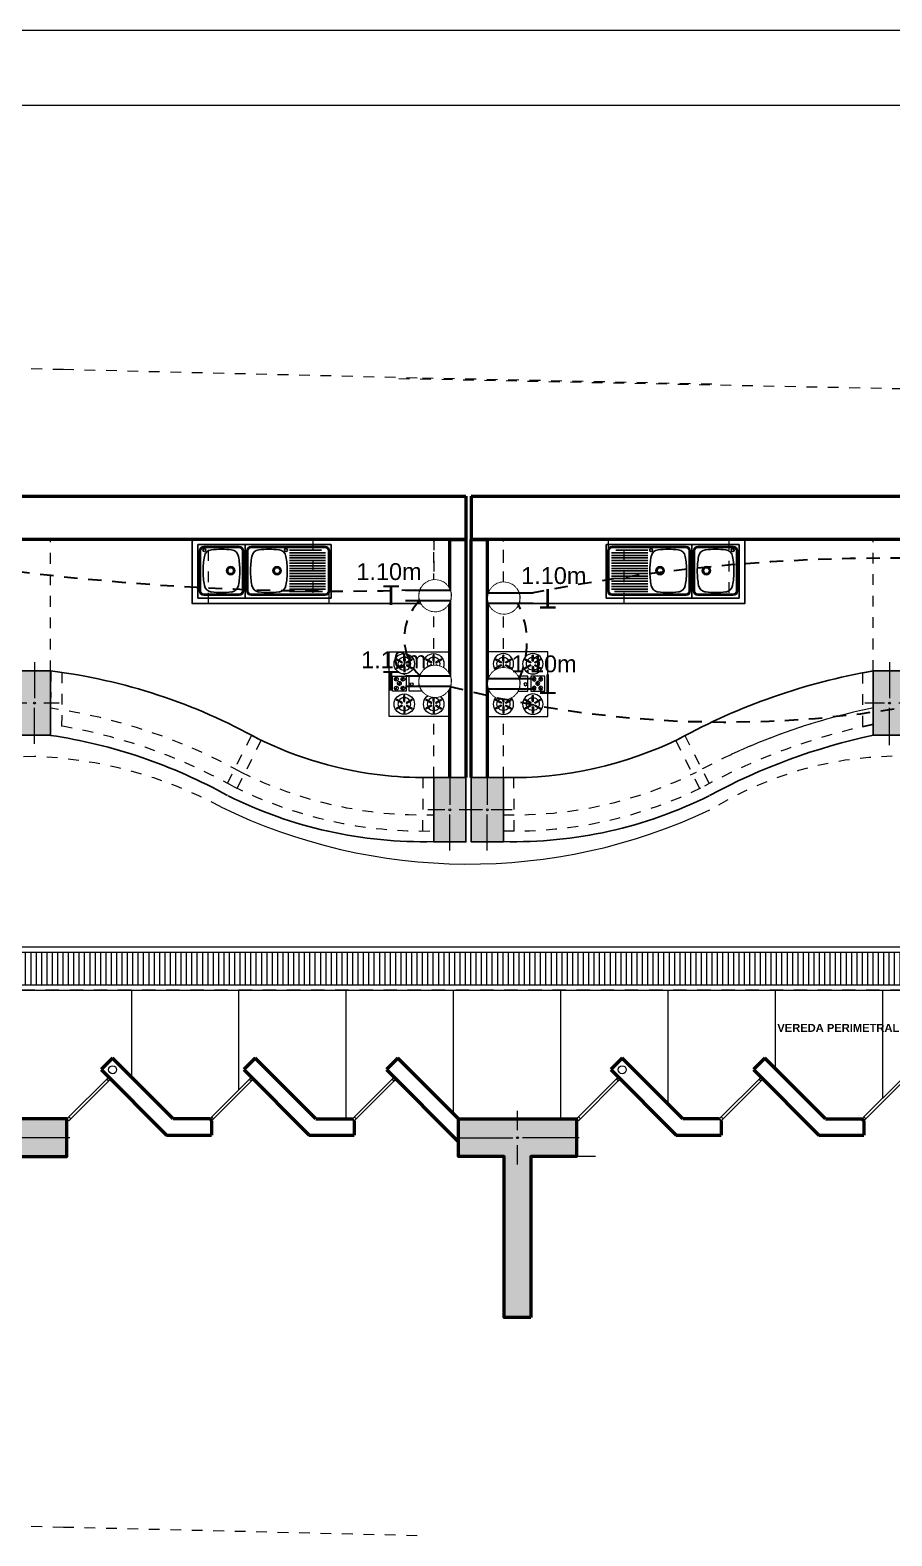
# Model space of a CAD drawing. Header units: millimetres. Extents: x 3632 to 7375, y 1973 to 4120.
# Drawn here: x 3646.38 to 3654.41, y 1990.47 to 2004.5 of the extents above; entities that cross this region are included whole.
import ezdxf

# ---------------------------------------------------------------- set-up
doc = ezdxf.new("R2010")
doc.units = ezdxf.units.MM
doc.set_wipeout_variables(frame=1)
for name, pattern in [('CONTINUA', [0]), ('DASHED2', [0.375, 0.25, -0.125]), ('HIDDEN2', [0.1875, 0.125, -0.0625])]:
    doc.linetypes.add(name, pattern=pattern)
for name, color, linetype, lineweight in [('0_Pluma_Nº__1', 8, 'Continuous', 9), ('COLUMNAS 50', 7, 'Continuous', 50), ('Equipamiento SR', 253, 'Continuous', 0), ('GRAFO 0 BLANCO', 7, 'Continuous', 0), ('GRAFO 4', 7, 'Continuous', 30), ('I.S. CANALETAS', 12, 'Continuous', 0), ('I.S.-CANALES EVACUACION', 190, 'Continuous', 5), ('letras sr', 7, 'Continuous', 5), ('Muros el', 7, 'Continuous', 50), ('Proyeccciones', 1, 'DASHED2', 13), ('proyecciones', 1, 'DASHED2', 5), ('Structural - Bearing_Pen_No__20', 1, 'Continuous', 0), ('TOMACORRIENTE', 5, 'HIDDEN2', 30), ('Vanos', 140, 'Continuous', 5), ('veredas exteriores', 4, 'Continuous', 0)]:
    doc.layers.add(name, color=color, linetype=linetype, lineweight=lineweight)
doc.layers.add('Mobiliario', color=7, linetype='Continuous', lineweight=0, true_color=0x7f7f7f)
doc.styles.get("Standard").update_dxf_attribs({"font": 'arial.ttf'})
doc.styles.add('style1', font='arial.ttf')
doc.styles.add('TURBO_BASS', font='swisseb.ttf')

# ---------------------------------------------------------------- blocks, each defined once
blk = doc.blocks.new('Columna 1.10 x0.30')
at = {"true_color": 0xc7c8ca}
h = blk.add_hatch(color=9, dxfattribs=at)
h.dxf.hatch_style = 1
h.paths.add_polyline_path([(-234.849, 113.807), (-235.949, 113.807), (-235.949, 113.457), (-234.849, 113.457)])
h.paths.add_polyline_path([(-235.391, 113.632, -1), (-235.408, 113.632, -1)], flags=16)
at = {"layer": 'COLUMNAS 50', "color": 1, "linetype": 'Continuous', "lineweight": 5}
for p, q in [((-235.399, 113.873), (-235.399, 113.693)), ((-235.974, 113.632), (-235.444, 113.632)), ((-234.824, 113.632), (-235.354, 113.632)), ((-235.399, 113.562), (-235.399, 113.382))]:
    blk.add_line(p, q, dxfattribs=at)
at = {"layer": 'COLUMNAS 50', "linetype": 'Continuous'}
blk.add_lwpolyline([(-235.949, 113.457), (-234.849, 113.457), (-234.849, 113.807), (-235.949, 113.807)], close=True, dxfattribs=at)
at = {"layer": 'COLUMNAS 50', "color": 1, "linetype": 'Continuous', "lineweight": 5}
blk.add_circle((-235.399, 113.632), 0.00871, dxfattribs=at)
blk.add_point((-235.399, 113.632), dxfattribs=at)
blk = doc.blocks.new('bLOQUE D')
at = {"true_color": 0xc7c8ca}
h = blk.add_hatch(color=9, dxfattribs=at)
h.dxf.hatch_style = 1
h.paths.add_polyline_path([(3204.203, 2082.699), (3203.903, 2082.699), (3203.903, 2082.099), (3204.203, 2082.099)])
edge = h.paths.add_edge_path(flags=16)
edge.add_arc((3204.053, 2082.399), 0.00871, 0, 360)
blk.add_lwpolyline([(3203.903, 2082.699), (3204.203, 2082.699), (3204.203, 2082.099), (3203.903, 2082.099)], close=True)
at = {"layer": 'COLUMNAS 50', "color": 1, "linetype": 'Continuous', "lineweight": 5}
for p, q in [((3204.053, 2082.779), (3204.053, 2082.444)), ((3203.983, 2082.399), (3203.848, 2082.399)), ((3204.283, 2082.399), (3204.14, 2082.399)), ((3204.053, 2082.019), (3204.053, 2082.354))]:
    blk.add_line(p, q, dxfattribs=at)
blk.add_circle((3204.053, 2082.399), 0.00871, dxfattribs=at)
blk = doc.blocks.new('Estufa-p02')
for p, q in [((-0.45, 0.199), (-0.494, 0.225)), ((-0.45, 0.181), (-0.494, 0.155)), ((-0.445, 0.208), (-0.489, 0.234)), ((-0.445, 0.172), (-0.489, 0.146)), ((-0.429, 0.217), (-0.429, 0.268)), ((-0.429, 0.163), (-0.429, 0.111)), ((-0.419, 0.217), (-0.419, 0.268)), ((-0.419, 0.163), (-0.419, 0.111)), ((-0.403, 0.208), (-0.358, 0.234)), ((-0.403, 0.172), (-0.358, 0.146)), ((-0.398, 0.199), (-0.353, 0.225)), ((-0.398, 0.181), (-0.353, 0.155)), ((-0.176, 0.199), (-0.221, 0.225)), ((-0.176, 0.181), (-0.221, 0.155)), ((-0.171, 0.208), (-0.216, 0.234)), ((-0.171, 0.172), (-0.216, 0.146)), ((-0.155, 0.217), (-0.155, 0.268)), ((-0.155, 0.163), (-0.155, 0.111)), ((-0.145, 0.217), (-0.145, 0.268)), ((-0.145, 0.163), (-0.145, 0.111)), ((-0.129, 0.208), (-0.085, 0.234)), ((-0.129, 0.172), (-0.085, 0.146)), ((-0.124, 0.199), (-0.08, 0.225)), ((-0.124, 0.181), (-0.08, 0.155)), ((-0.489, 0.064), (-0.514, 0.041)), ((-0.502, 0.029), (-0.489, 0.062)), ((-0.46, 0.022), (-0.485, -0.002)), ((-0.473, -0.011), (-0.46, 0.022)), ((-0.427, 0.062), (-0.453, 0.038)), ((-0.44, 0.029), (-0.427, 0.062)), ((-0.489, -0.025), (-0.515, -0.049)), ((-0.502, -0.054), (-0.489, -0.021)), ((-0.428, -0.021), (-0.453, -0.045)), ((-0.441, -0.054), (-0.428, -0.021)), ((-0.429, -0.159), (-0.429, -0.108)), ((-0.419, -0.159), (-0.419, -0.108)), ((-0.155, -0.159), (-0.155, -0.108)), ((-0.145, -0.159), (-0.145, -0.108)), ((-0.45, -0.177), (-0.494, -0.151)), ((-0.45, -0.195), (-0.494, -0.221)), ((-0.445, -0.168), (-0.489, -0.142)), ((-0.445, -0.204), (-0.489, -0.23)), ((-0.429, -0.213), (-0.429, -0.265)), ((-0.419, -0.213), (-0.419, -0.265)), ((-0.403, -0.168), (-0.358, -0.142)), ((-0.403, -0.204), (-0.358, -0.23)), ((-0.398, -0.177), (-0.353, -0.151)), ((-0.398, -0.195), (-0.353, -0.221)), ((-0.176, -0.177), (-0.221, -0.151)), ((-0.176, -0.195), (-0.221, -0.221)), ((-0.171, -0.168), (-0.216, -0.142)), ((-0.171, -0.204), (-0.216, -0.23)), ((-0.155, -0.213), (-0.155, -0.265)), ((-0.145, -0.213), (-0.145, -0.265)), ((-0.129, -0.168), (-0.085, -0.142)), ((-0.129, -0.204), (-0.085, -0.23)), ((-0.124, -0.177), (-0.08, -0.151)), ((-0.124, -0.195), (-0.08, -0.221))]:
    blk.add_line(p, q)
for points in [[(-0.565, 0.3), (0, 0.3), (0, -0.3), (-0.565, -0.3)], [(-0.535, 0.074), (-0.406, 0.074), (-0.406, -0.066), (-0.535, -0.066)], [(-0.379, 0.074), (-0.031, 0.074), (-0.031, -0.066), (-0.379, -0.066)]]:
    blk.add_lwpolyline(points, close=True)
for centre, radius in [((-0.424, 0.19), 0.095), ((-0.15, 0.19), 0.095), ((-0.498, 0.047), 0.018), ((-0.47, 0.007), 0.018), ((-0.437, 0.047), 0.018), ((-0.355, -0.001), 0.0133), ((-0.424, -0.186), 0.095), ((-0.498, -0.037), 0.018), ((-0.437, -0.037), 0.018), ((-0.15, -0.186), 0.095)]:
    blk.add_circle(centre, radius)
for centre, radius, start, end in [((-0.492, 0.229), 0.005, 60, 240), ((-0.492, 0.151), 0.005, 120, 300), ((-0.424, 0.19), 0.06, 153.8226, 206.1774), ((-0.424, 0.19), 0.06, 93.8226, 146.1774), ((-0.424, 0.19), 0.06, 213.8226, 266.1774), ((-0.447, 0.203), 0.005, 240, 60), ((-0.447, 0.176), 0.005, 300, 120), ((-0.424, 0.268), 0.005, 360, 180), ((-0.424, 0.217), 0.005, 180, 0), ((-0.424, 0.163), 0.005, 0, 180), ((-0.424, 0.19), 0.06, 33.8226, 86.1774), ((-0.424, 0.19), 0.06, 273.8226, 326.1774), ((-0.4, 0.203), 0.005, 120, 300), ((-0.4, 0.176), 0.005, 60, 240), ((-0.424, 0.19), 0.06, 333.8226, 26.1774), ((-0.356, 0.229), 0.005, 300, 120), ((-0.356, 0.151), 0.005, 240, 60), ((-0.218, 0.229), 0.005, 60, 240), ((-0.218, 0.151), 0.005, 120, 300), ((-0.15, 0.19), 0.06, 153.8226, 206.1774), ((-0.15, 0.19), 0.06, 93.8226, 146.1774), ((-0.15, 0.19), 0.06, 213.8226, 266.1774), ((-0.173, 0.203), 0.005, 240, 60), ((-0.173, 0.176), 0.005, 300, 120), ((-0.15, 0.268), 0.005, 360, 180), ((-0.15, 0.217), 0.005, 180, 0), ((-0.15, 0.163), 0.005, 0, 180), ((-0.15, 0.19), 0.06, 33.8226, 86.1774), ((-0.15, 0.19), 0.06, 273.8226, 326.1774), ((-0.127, 0.203), 0.005, 120, 300), ((-0.127, 0.176), 0.005, 60, 240), ((-0.15, 0.19), 0.06, 333.8226, 26.1774), ((-0.082, 0.229), 0.005, 300, 120), ((-0.082, 0.151), 0.005, 240, 60), ((-0.424, 0.096), 0.005, 180, 360), ((-0.15, 0.096), 0.005, 180, 360), ((-0.424, -0.186), 0.06, 93.8226, 146.1774), ((-0.424, -0.108), 0.005, 360, 180), ((-0.424, -0.186), 0.06, 33.8226, 86.1774), ((-0.15, -0.186), 0.06, 93.8226, 146.1774), ((-0.15, -0.108), 0.005, 360, 180), ((-0.15, -0.186), 0.06, 33.8226, 86.1774), ((-0.492, -0.147), 0.005, 60, 240), ((-0.492, -0.225), 0.005, 120, 300), ((-0.424, -0.186), 0.06, 153.8226, 206.1774), ((-0.424, -0.186), 0.06, 213.8226, 266.1774), ((-0.447, -0.173), 0.005, 240, 60), ((-0.447, -0.2), 0.005, 300, 120), ((-0.424, -0.159), 0.005, 180, 0), ((-0.424, -0.213), 0.005, 0, 180), ((-0.424, -0.265), 0.005, 180, 360), ((-0.424, -0.186), 0.06, 273.8226, 326.1774), ((-0.4, -0.173), 0.005, 120, 300), ((-0.4, -0.2), 0.005, 60, 240), ((-0.424, -0.186), 0.06, 333.8226, 26.1774), ((-0.356, -0.147), 0.005, 300, 120), ((-0.356, -0.225), 0.005, 240, 60), ((-0.218, -0.147), 0.005, 60, 240), ((-0.218, -0.225), 0.005, 120, 300), ((-0.15, -0.186), 0.06, 153.8226, 206.1774), ((-0.15, -0.186), 0.06, 213.8226, 266.1774), ((-0.173, -0.173), 0.005, 240, 60), ((-0.173, -0.2), 0.005, 300, 120), ((-0.15, -0.159), 0.005, 180, 0), ((-0.15, -0.213), 0.005, 0, 180), ((-0.15, -0.265), 0.005, 180, 360), ((-0.15, -0.186), 0.06, 273.8226, 326.1774), ((-0.127, -0.173), 0.005, 120, 300), ((-0.127, -0.2), 0.005, 60, 240), ((-0.15, -0.186), 0.06, 333.8226, 26.1774), ((-0.082, -0.147), 0.005, 300, 120), ((-0.082, -0.225), 0.005, 240, 60)]:
    blk.add_arc(centre, radius, start, end)
blk = doc.blocks.new('vf')
for p, q in [((0.4, 0.462), (-0.841, 0.462)), ((-0.841, -0.038), (-0.841, 0.462)), ((-0.786, 0.444), (-0.455, 0.444)), ((-0.786, 0.434), (-0.455, 0.434)), ((-0.4, 0.462), (-0.4, -0.038)), ((-0.4, 0.462), (-0.4, -0.038)), ((0.345, 0.444), (-0.345, 0.444)), ((0.345, 0.434), (-0.345, 0.434)), ((0.4, -0.038), (0.4, 0.462)), ((-0.826, 0.03), (-0.826, 0.404)), ((-0.816, 0.03), (-0.816, 0.404)), ((-0.425, 0.404), (-0.425, 0.03)), ((-0.415, 0.404), (-0.415, 0.03)), ((-0.385, 0.404), (-0.385, 0.03)), ((-0.375, 0.404), (-0.375, 0.03)), ((0.012, 0.41), (0.31, 0.41)), ((0.012, 0.386), (0.35, 0.386)), ((0.012, 0.362), (0.35, 0.362)), ((0.012, 0.338), (0.35, 0.338)), ((0.012, 0.313), (0.35, 0.313)), ((0.012, 0.289), (0.35, 0.289)), ((0.375, 0.03), (0.375, 0.404)), ((0.385, 0.03), (0.385, 0.404)), ((0.012, 0.265), (0.35, 0.265)), ((0.012, 0.241), (0.35, 0.241)), ((0.012, 0.217), (0.35, 0.217)), ((0.012, 0.193), (0.35, 0.193)), ((0.012, 0.169), (0.35, 0.169)), ((0.012, 0.145), (0.35, 0.145)), ((-0.786, 0), (-0.455, 0)), ((0.345, 0), (-0.345, 0)), ((0.012, 0.121), (0.35, 0.121)), ((0.012, 0.096), (0.35, 0.096)), ((0.012, 0.072), (0.35, 0.072)), ((0.012, 0.048), (0.35, 0.048)), ((0.012, 0.024), (0.322, 0.024)), ((-0.4, -0.038), (-0.841, -0.038)), ((-0.786, -0.01), (-0.455, -0.01)), ((-0.4, -0.038), (0.4, -0.038)), ((0.345, -0.01), (-0.345, -0.01))]:
    blk.add_line(p, q)
for centre, radius in [((-0.78, 0.411), 0.0141), ((-0.02, 0.411), 0.0141), ((-0.535, 0.219), 0.038), ((-0.535, 0.219), 0.0275), ((-0.103, 0.219), 0.038), ((-0.103, 0.219), 0.0275)]:
    blk.add_circle(centre, radius)
for centre, radius, start, end in [((-0.786, 0.404), 0.04, 90, 180), ((-0.786, 0.404), 0.03, 90, 180), ((-0.455, 0.404), 0.04, 0, 90), ((-0.455, 0.404), 0.03, 0, 90), ((-0.345, 0.404), 0.04, 90, 180), ((-0.345, 0.404), 0.03, 90, 180), ((0.345, 0.404), 0.04, 360, 90), ((0.345, 0.404), 0.03, 360, 90), ((-0.042, 0.217), 0.75, 169.6188, 180), ((-0.706, 0.339), 0.075, 97.23, 169.6188), ((-0.621, -0.331), 0.75, 90, 97.23), ((-0.621, -0.331), 0.75, 82.77, 90), ((-0.536, 0.339), 0.075, 10.3812, 82.77), ((-1.2, 0.217), 0.75, 0, 10.3812), ((0.4, 0.217), 0.75, 169.6188, 180), ((-0.264, 0.339), 0.075, 97.23, 169.6188), ((-0.179, -0.331), 0.75, 90, 97.23), ((-0.179, -0.331), 0.75, 82.77, 90), ((-0.094, 0.339), 0.075, 10.3812, 82.77), ((-0.758, 0.217), 0.75, 360, 10.3812), ((-0.042, 0.217), 0.75, 180, 190.3812), ((-1.2, 0.217), 0.75, 349.6188, 0), ((0.4, 0.217), 0.75, 180, 190.3812), ((-0.758, 0.217), 0.75, 349.6188, 360), ((-0.786, 0.03), 0.04, 180, 270), ((-0.786, 0.03), 0.03, 180, 270), ((-0.706, 0.095), 0.075, 190.3812, 262.77), ((-0.621, 0.765), 0.75, 262.77, 270), ((-0.621, 0.765), 0.75, 270, 277.23), ((-0.536, 0.095), 0.075, 277.23, 349.6188), ((-0.455, 0.03), 0.04, 270, 0), ((-0.455, 0.03), 0.03, 270, 0), ((-0.345, 0.03), 0.04, 180, 270), ((-0.345, 0.03), 0.03, 180, 270), ((-0.264, 0.095), 0.075, 190.3812, 262.77), ((-0.179, 0.765), 0.75, 262.77, 270), ((-0.179, 0.765), 0.75, 270, 277.23), ((-0.094, 0.095), 0.075, 277.23, 349.6188), ((0.345, 0.03), 0.04, 270, 360), ((0.345, 0.03), 0.03, 270, 360)]:
    blk.add_arc(centre, radius, start, end)
blk = doc.blocks.new('Tomacorriente con puesta a tierra')
at = {"layer": 'TOMACORRIENTE'}
blk.add_lwpolyline([(0.111, 0.038), (0.106, 0.049), (0.101, 0.06), (0.094, 0.07), (0.086, 0.08), (0.077, 0.088), (0.068, 0.096), (0.057, 0.102), (0.046, 0.108), (0.035, 0.112), (0.023, 0.115), (0.011, 0.117), (-0.002, 0.117), (-0.014, 0.116), (-0.026, 0.114), (-0.038, 0.111), (-0.049, 0.106), (-0.06, 0.101), (-0.07, 0.094), (-0.08, 0.086), (-0.088, 0.077), (-0.096, 0.068), (-0.102, 0.057), (-0.108, 0.046), (-0.112, 0.035), (-0.115, 0.023), (-0.117, 0.011), (-0.117, -0.002), (-0.116, -0.014), (-0.114, -0.026), (-0.111, -0.038), (-0.106, -0.049), (-0.101, -0.06), (-0.094, -0.07), (-0.086, -0.08), (-0.077, -0.088), (-0.068, -0.096), (-0.057, -0.102), (-0.046, -0.108), (-0.035, -0.112), (-0.023, -0.115), (-0.011, -0.117), (0.002, -0.117), (0.014, -0.116), (0.026, -0.114), (0.038, -0.111), (0.049, -0.106), (0.06, -0.101), (0.07, -0.094), (0.08, -0.086), (0.088, -0.077), (0.096, -0.068), (0.102, -0.057), (0.108, -0.046), (0.112, -0.035), (0.115, -0.023), (0.117, -0.011), (0.117, 0.002), (0.116, 0.014), (0.114, 0.026)], close=True, dxfattribs=at)
at = {"layer": 'TOMACORRIENTE', "color": 5, "linetype": 'CONTINUA', "style": 'style1', "text_generation_flag": 4}
blk.add_text('T', height=0.147, rotation=180, dxfattribs=at).set_placement((0.391, -0.069))
blk.add_wipeout([(0.111, 0.038), (0.106, 0.049), (0.101, 0.06), (0.094, 0.07), (0.086, 0.08), (0.077, 0.088), (0.068, 0.096), (0.057, 0.102), (0.046, 0.108), (0.035, 0.112), (0.023, 0.115), (0.011, 0.117), (-0.002, 0.117), (-0.014, 0.116), (-0.026, 0.114), (-0.038, 0.111), (-0.049, 0.106), (-0.06, 0.101), (-0.07, 0.094), (-0.08, 0.086), (-0.088, 0.077), (-0.096, 0.068), (-0.102, 0.057), (-0.108, 0.046), (-0.112, 0.035), (-0.115, 0.023), (-0.117, 0.011), (-0.117, -0.002), (-0.116, -0.014), (-0.114, -0.026), (-0.111, -0.038), (-0.106, -0.049), (-0.101, -0.06), (-0.094, -0.07), (-0.086, -0.08), (-0.077, -0.088), (-0.068, -0.096), (-0.057, -0.102), (-0.046, -0.108), (-0.035, -0.112), (-0.023, -0.115), (-0.011, -0.117), (0.002, -0.117), (0.014, -0.116), (0.026, -0.114), (0.038, -0.111), (0.049, -0.106), (0.06, -0.101), (0.07, -0.094), (0.08, -0.086), (0.088, -0.077), (0.096, -0.068), (0.102, -0.057), (0.108, -0.046), (0.112, -0.035), (0.115, -0.023), (0.117, -0.011), (0.117, 0.002), (0.116, 0.014), (0.114, 0.026)]).dxf.layer = 'TOMACORRIENTE'
at = {"layer": 'TOMACORRIENTE', "color": 5, "linetype": 'CONTINUA'}
for p, q in [((-0.111, 0.039), (0.22, 0.039)), ((-0.111, -0.039), (0.22, -0.039))]:
    blk.add_line(p, q, dxfattribs=at)

msp = doc.modelspace()

# ---------------------------------------------------------------- hatches: boundary and pattern name
at = {"layer": 'GRAFO 0 BLANCO', "true_color": 0xc7c8ca}
h = msp.add_hatch(color=9, dxfattribs=at)
h.dxf.hatch_style = 1
h.paths.add_polyline_path([(3651.475, 1994.004), (3651.475, 1994.354), (3650.375, 1994.354), (3650.375, 1994.004), (3650.8, 1994.004), (3650.8, 1992.504), (3651.05, 1992.504), (3651.05, 1994.004)])
at = {"layer": 'I.S.-CANALES EVACUACION', "lineweight": 5, "true_color": 0x636466}
h = msp.add_hatch(dxfattribs=at)
h.set_pattern_fill('_USER', color=251, scale=0.05, angle=90, style=0, pattern_type=0)
h.set_pattern_definition([(90, (3639.38958, 1758.00432), (-0.05, 2e-17), [])])
h.paths.add_polyline_path([(3667.15, 1995.604), (3667.15, 1995.904), (3635.325, 1995.904), (3635.325, 1995.604)])

# ---------------------------------------------------------------- linework, layer by layer
at = {"lineweight": 5}
msp.add_lwpolyline([(3631.814, 2004.497), (3673.864, 2004.497), (3673.864, 1974.797), (3631.814, 1974.797), (3631.814, 2004.497)], dxfattribs=at)
msp.add_lwpolyline([(3632.514, 2003.797), (3673.164, 2003.797), (3673.164, 1975.497), (3632.514, 1975.497)], close=True, dxfattribs=at)
for points in [[(3650.293, 1999.154), (3647.893, 1999.154), (3647.893, 1999.754)], [(3650.643, 1999.154), (3653.043, 1999.154), (3653.043, 1999.754)]]:
    msp.add_lwpolyline(points)
for centre, radius, start, end in [((3645.916, 1993.247), 5.321, 60.7729, 82.9148), ((3655.236, 1992.772), 5.841, 99.8059, 118.7206), ((3645.85, 1993.097), 4.884, 60.9377, 81.4986), ((3650.066, 2001.069), 3.536, 243.6062, 263.9394), ((3650.871, 2001.069), 3.536, 268.7402, 296.3929), ((3655.429, 1992.339), 5.714, 101.9947, 118.3657), ((3650.066, 2001.069), 3.536, 263.9394, 271.2424), ((3650.045, 2001.01), 4.074, 243.4827, 271.3737), ((3650.892, 2001.01), 4.074, 268.605, 296.5173)]:
    msp.add_arc(centre, radius, start, end)
at = {"layer": '0_Pluma_Nº__1', "linetype": 'ByBlock'}
msp.add_arc((3650.468, 2001.996), 5.268, 243.9904, 295.2713, dxfattribs=at)
at = {"layer": 'COLUMNAS 50', "color": 1, "linetype": 'Continuous', "lineweight": 5}
for p, q in [((3646.422, 1998.608), (3646.422, 1998.273)), ((3654.391, 1998.608), (3654.391, 1998.273)), ((3646.422, 1997.848), (3646.422, 1998.183)), ((3654.296, 1998.228), (3654.161, 1998.228)), ((3654.321, 1998.228), (3654.186, 1998.228)), ((3654.346, 1998.228), (3654.211, 1998.228)), ((3654.391, 1997.848), (3654.391, 1998.183)), ((3654.392, 1997.836), (3654.392, 1997.915)), ((3650.248, 1997.234), (3650.113, 1997.234)), ((3650.523, 1997.234), (3650.379, 1997.234)), ((3650.548, 1997.234), (3650.413, 1997.234)), ((3650.598, 1997.234), (3650.463, 1997.234)), ((3650.823, 1997.234), (3650.679, 1997.234)), ((3650.873, 1997.234), (3650.729, 1997.234))]:
    msp.add_line(p, q, dxfattribs=at)
at = {"layer": 'COLUMNAS 50', "linetype": 'Continuous'}
msp.add_lwpolyline([(3651.05, 1992.504), (3650.8, 1992.504), (3650.8, 1994.004), (3650.375, 1994.004), (3650.375, 1994.354), (3651.475, 1994.354), (3651.475, 1994.004), (3651.05, 1994.004)], close=True, dxfattribs=at)
at = {"layer": 'COLUMNAS 50', "color": 1, "linetype": 'Continuous', "lineweight": 5}
for centre in [(3646.422, 1998.228), (3654.391, 1998.228)]:
    msp.add_circle(centre, 0.00871, dxfattribs=at)
at = {"layer": 'GRAFO 4', "linetype": 'Continuous'}
for p, q in [((3649.385, 1994.354), (3649.403, 1994.336)), ((3652.805, 1994.354), (3652.823, 1994.336)), ((3654.135, 1994.354), (3654.153, 1994.336))]:
    msp.add_line(p, q, dxfattribs=at)
at = {"layer": 'I.S. CANALETAS'}
for centre in [(3647.15, 1994.812), (3651.9, 1994.812)]:
    msp.add_circle(centre, 0.0375, dxfattribs=at)
at = {"layer": 'I.S.-CANALES EVACUACION'}
for p, q in [((3667.2, 1995.954), (3634.875, 1995.954)), ((3667.15, 1995.904), (3634.925, 1995.904)), ((3635.375, 1995.604), (3667.15, 1995.604)), ((3635.375, 1995.554), (3667.2, 1995.554))]:
    msp.add_line(p, q, dxfattribs=at)
at = {"layer": 'Mobiliario', "lineweight": 0}
msp.add_line((3651.65, 1994.004), (3651.05, 1994.004), dxfattribs=at)
at = {"layer": 'Muros el', "ltscale": 0.05}
for p, q in [((3648.055, 1994.354), (3648.073, 1994.336)), ((3648.073, 1994.336), (3648.073, 1994.204)), ((3649.403, 1994.336), (3649.403, 1994.204)), ((3652.823, 1994.336), (3652.823, 1994.204)), ((3654.135, 1994.354), (3654.153, 1994.336)), ((3654.153, 1994.336), (3654.153, 1994.204)), ((3647.653, 1994.204), (3648.073, 1994.204)), ((3652.403, 1994.204), (3652.823, 1994.204))]:
    msp.add_line(p, q, dxfattribs=at)
for points in [[(3640.392, 2000.154), (3650.443, 2000.154)], [(3650.443, 2000.154), (3650.443, 1999.754)], [(3650.493, 2000.154), (3660.544, 2000.154)], [(3650.493, 2000.154), (3650.493, 1999.754)], [(3640.392, 1999.754), (3650.443, 1999.754)], [(3650.293, 1997.534), (3650.293, 1999.753), (3650.443, 1999.753), (3650.443, 1997.534)], [(3650.493, 1999.754), (3660.544, 1999.754)], [(3650.493, 1997.534), (3650.493, 1999.753), (3650.643, 1999.753), (3650.643, 1997.534)], [(3647.149, 1994.92), (3647.043, 1994.814)], [(3647.715, 1994.354), (3647.149, 1994.92)], [(3648.479, 1994.92), (3648.373, 1994.814)], [(3649.045, 1994.354), (3648.479, 1994.92)], [(3649.809, 1994.92), (3649.703, 1994.814)], [(3650.375, 1994.354), (3649.809, 1994.92)], [(3651.899, 1994.92), (3651.793, 1994.814)], [(3652.465, 1994.354), (3651.899, 1994.92)], [(3653.229, 1994.92), (3653.123, 1994.814)], [(3653.795, 1994.354), (3653.229, 1994.92)], [(3647.043, 1994.814), (3647.653, 1994.204)], [(3648.373, 1994.814), (3648.983, 1994.204)], [(3649.703, 1994.814), (3650.375, 1994.142)], [(3651.793, 1994.814), (3652.403, 1994.204)], [(3653.123, 1994.814), (3653.733, 1994.204)], [(3648.055, 1994.354), (3647.715, 1994.354)], [(3649.045, 1994.354), (3649.385, 1994.354)], [(3652.805, 1994.354), (3652.465, 1994.354)], [(3653.795, 1994.354), (3654.135, 1994.354)], [(3648.983, 1994.204), (3649.403, 1994.204)], [(3653.733, 1994.204), (3654.153, 1994.204)]]:
    msp.add_lwpolyline(points, dxfattribs=at)
at = {"layer": 'Proyeccciones', "linetype": 'DASHED2', "lineweight": 9, "ltscale": 0.4}
msp.add_line((3649.818, 2001.252), (3667.441, 2000.897), dxfattribs=at)
for points in [[(3646.692, 2001.334), (3643.443, 2001.412)], [(3649.988, 2001.256), (3646.692, 2001.334)], [(3652.737, 2001.198), (3649.988, 2001.256)], [(3646.572, 1998.526), (3646.572, 1999.754)], [(3650.143, 1997.534), (3650.143, 1999.754)], [(3650.443, 1997.534), (3650.443, 1999.754)], [(3650.493, 1997.533), (3650.493, 1999.753)], [(3650.793, 1997.533), (3650.793, 1999.753)], [(3654.241, 1998.528), (3654.241, 1999.754)], [(3646.692, 1990.549), (3643.443, 1990.628)], [(3649.988, 1990.471), (3646.692, 1990.549)]]:
    msp.add_lwpolyline(points, dxfattribs=at)
for points in [[(3647.893, 1999.154), (3648.043, 1999.154), (3648.043, 1999.754), (3647.893, 1999.754)], [(3649.018, 1999.154), (3649.168, 1999.154), (3649.168, 1999.754), (3649.018, 1999.754)], [(3650.143, 1999.153), (3650.293, 1999.153), (3650.293, 1999.753), (3650.143, 1999.753)], [(3650.643, 1999.155), (3650.793, 1999.155), (3650.793, 1999.755), (3650.643, 1999.755)], [(3651.768, 1999.155), (3651.918, 1999.155), (3651.918, 1999.755), (3651.768, 1999.755)], [(3652.893, 1999.154), (3653.043, 1999.154), (3653.043, 1999.754), (3652.893, 1999.754)]]:
    msp.add_lwpolyline(points, close=True, dxfattribs=at)
at = {"layer": 'Proyeccciones', "color": 242, "linetype": 'DASHED2', "lineweight": 9, "ltscale": 0.4, "true_color": 0xcd2027}
for points in [[(3646.575, 1998.028), (3646.577, 1998.527), (3646.677, 1998.514), (3646.675, 1998.013)], [(3654.141, 1998.008), (3654.241, 1998.03), (3654.241, 1998.527), (3654.139, 1998.51), (3654.141, 1998.008)], [(3648.221, 1997.479), (3648.445, 1997.927), (3648.534, 1997.882), (3648.311, 1997.434)], [(3652.711, 1997.478), (3652.488, 1997.924), (3652.399, 1997.88), (3652.622, 1997.432)], [(3650.043, 1997.036), (3650.044, 1997.533), (3650.143, 1997.534), (3650.143, 1997.037)], [(3650.893, 1997.036), (3650.891, 1997.533), (3650.793, 1997.534), (3650.793, 1997.037)]]:
    msp.add_lwpolyline(points, dxfattribs=at)
for centre, radius, start, end in [((3645.85, 1993.097), 5.134, 60.9764, 81.8738), ((3655.429, 1992.339), 5.964, 101.4849, 118.7982), ((3655.429, 1992.339), 5.964, 102.473, 115.6789), ((3645.85, 1993.097), 4.984, 60.9377, 81.4986), ((3655.429, 1992.339), 5.814, 101.7865, 118.3657), ((3650.045, 2001.01), 3.824, 243.5329, 271.4636), ((3650.892, 2001.01), 3.824, 268.5179, 296.4223), ((3650.045, 2001.01), 3.974, 243.4827, 271.4083), ((3650.892, 2001.01), 3.974, 268.5738, 296.5173)]:
    msp.add_arc(centre, radius, start, end, dxfattribs=at)
at = {"layer": 'Proyeccciones', "linetype": 'DASHED2', "lineweight": 9, "ltscale": 0.4}
for centre, radius, start, end in [((3646.482, 1994.259), 3.472, 91.0066, 120.8601), ((3646.279, 1993.754), 3.979, 61.8212, 87.9615), ((3654.484, 1994.37), 3.363, 60.4707, 121.6983)]:
    msp.add_arc(centre, radius, start, end, dxfattribs=at)
at = {"layer": 'proyecciones', "linetype": 'HIDDEN2'}
msp.add_lwpolyline([(3665.325, 1994.354), (3665.325, 1995.554), (3636.525, 1995.554), (3636.525, 1994.354)], dxfattribs=at)
at = {"layer": 'Structural - Bearing_Pen_No__20', "linetype": 'Continuous'}
for p, q in [((3650.925, 1994.249), (3650.925, 1994.429)), ((3650.35, 1994.179), (3650.88, 1994.179)), ((3651.5, 1994.179), (3650.97, 1994.179)), ((3650.925, 1993.929), (3650.925, 1994.109))]:
    msp.add_line(p, q, dxfattribs=at)
msp.add_circle((3650.925, 1994.179), 0.00871, dxfattribs=at)
msp.add_point((3650.925, 1994.179), dxfattribs=at)
at = {"layer": 'Vanos', "color": 7, "linetype": 'Continuous'}
for p, q in [((3646.725, 1994.354), (3647.114, 1994.743)), ((3647.114, 1994.743), (3647.096, 1994.725)), ((3647.096, 1994.725), (3647.114, 1994.708)), ((3647.114, 1994.743), (3647.131, 1994.725)), ((3647.114, 1994.708), (3647.131, 1994.725)), ((3648.055, 1994.354), (3648.444, 1994.743)), ((3648.444, 1994.743), (3648.426, 1994.725)), ((3648.426, 1994.725), (3648.444, 1994.708)), ((3648.444, 1994.743), (3648.461, 1994.725)), ((3648.444, 1994.708), (3648.461, 1994.725)), ((3649.385, 1994.354), (3649.774, 1994.743)), ((3649.774, 1994.743), (3649.756, 1994.725)), ((3649.756, 1994.725), (3649.774, 1994.708)), ((3649.774, 1994.743), (3649.792, 1994.725)), ((3649.774, 1994.708), (3649.792, 1994.725)), ((3651.475, 1994.354), (3651.864, 1994.743)), ((3651.864, 1994.743), (3651.846, 1994.725)), ((3651.846, 1994.725), (3651.864, 1994.708)), ((3651.864, 1994.743), (3651.881, 1994.725)), ((3651.864, 1994.708), (3651.881, 1994.725)), ((3652.805, 1994.354), (3653.194, 1994.743)), ((3653.194, 1994.743), (3653.176, 1994.725)), ((3653.176, 1994.725), (3653.194, 1994.708)), ((3653.194, 1994.743), (3653.212, 1994.725)), ((3653.194, 1994.708), (3653.212, 1994.725)), ((3654.135, 1994.354), (3654.524, 1994.743)), ((3646.76, 1994.354), (3647.114, 1994.708)), ((3648.09, 1994.354), (3648.444, 1994.708)), ((3649.42, 1994.354), (3649.774, 1994.708)), ((3651.51, 1994.354), (3651.864, 1994.708)), ((3652.84, 1994.354), (3653.194, 1994.708)), ((3654.17, 1994.354), (3654.524, 1994.708)), ((3646.743, 1994.336), (3646.725, 1994.354)), ((3646.76, 1994.354), (3646.743, 1994.372)), ((3646.743, 1994.336), (3646.76, 1994.354)), ((3648.09, 1994.354), (3648.073, 1994.372)), ((3648.073, 1994.336), (3648.09, 1994.354)), ((3649.42, 1994.354), (3649.403, 1994.372)), ((3649.403, 1994.336), (3649.42, 1994.354)), ((3651.492, 1994.336), (3651.474, 1994.354)), ((3651.51, 1994.354), (3651.493, 1994.372)), ((3651.493, 1994.336), (3651.51, 1994.354)), ((3652.84, 1994.354), (3652.823, 1994.372)), ((3652.823, 1994.336), (3652.84, 1994.354)), ((3654.17, 1994.354), (3654.153, 1994.372)), ((3654.153, 1994.336), (3654.17, 1994.354))]:
    msp.add_line(p, q, dxfattribs=at)
at = {"layer": 'Vanos'}
msp.add_lwpolyline([(3651.05, 1994.004), (3651.475, 1994.004)], dxfattribs=at)
at = {"layer": 'veredas exteriores'}
for p, q in [((3647.325, 1995.555), (3647.325, 1994.744)), ((3648.325, 1995.555), (3648.325, 1994.624)), ((3649.325, 1995.555), (3649.325, 1994.354)), ((3650.325, 1995.555), (3650.325, 1994.404)), ((3651.325, 1995.555), (3651.325, 1994.354)), ((3652.325, 1995.555), (3652.325, 1994.494)), ((3653.325, 1995.555), (3653.325, 1994.824)), ((3654.325, 1995.555), (3654.325, 1994.544))]:
    msp.add_line(p, q, dxfattribs=at)

# ---------------------------------------------------------------- block references
for name, p in [('vf', (3648.786, 1999.242)), ('bLOQUE D', (442.369, -84.171)), ('bLOQUE D', (450.338, -84.171)), ('bLOQUE D', (446.24, -85.165)), ('bLOQUE D', (446.59, -85.165))]:
    msp.add_blockref(name, p)
at = {"xscale": -1}
msp.add_blockref('vf', (3652.15, 1999.242), dxfattribs=at)
at = {"layer": 'COLUMNAS 50'}
msp.add_blockref('Columna 1.10 x0.30', (3881.574, 1880.547), dxfattribs=at)
at = {"layer": 'Equipamiento SR'}
msp.add_blockref('Estufa-p02', (3650.293, 1998.404), dxfattribs=at)
at = {"layer": 'Equipamiento SR', "xscale": -1}
msp.add_blockref('Estufa-p02', (3650.643, 1998.404), dxfattribs=at)

# ---------------------------------------------------------------- texts
at = {"layer": 'letras sr', "style": 'TURBO_BASS'}
msp.add_text('VEREDA PERIMETRAL', height=0.07436, rotation=0, dxfattribs=at).set_placement((3653.346, 1995.165))

# ---------------------------------------------------------------- next in the draw order: block references
at = {"layer": 'TOMACORRIENTE', "xscale": -1.25, "yscale": 1.25, "zscale": 1.25}
for p, rotation in [((3650.156, 1999.228), 359.9801511399464), ((3650.796, 1999.206), 179.9801511399463), ((3650.156, 1998.43), 359.9801511399464), ((3650.796, 1998.409), 179.9801511399463)]:
    msp.add_blockref('Tomacorriente con puesta a tierra', p, dxfattribs=dict(at, rotation=rotation))

# ---------------------------------------------------------------- next in the draw order: linework, layer by layer
at = {"layer": 'TOMACORRIENTE'}
for centre, radius, start, end in [((3649.267, 2023.959), 24.688, 258.8089, 271.7477), ((3654.39, 1982.361), 17.217, 81.3098, 101.1177), ((3650.366, 1998.832), 0.497, 134.7698, 225.4492), ((3650.179, 1998.792), 0.834, 335.4071, 25.5782), ((3652.865, 2008.157), 10.107, 255.266, 294.1853)]:
    msp.add_arc(centre, radius, start, end, dxfattribs=at)

# ---------------------------------------------------------------- next in the draw order: texts
at = {"color": 5, "lineweight": 40, "char_height": 0.1568, "attachment_point": 1}
for insert in [(3649.422, 1999.531), (3650.958, 1999.494), (3649.466, 1998.709), (3650.867, 1998.672)]:
    msp.add_mtext_dynamic_manual_height_columns('1.10m', width=1.08148, gutter_width=12.5, heights=[0], dxfattribs=dict(at, insert=insert))

doc.saveas('drawing.dxf')
